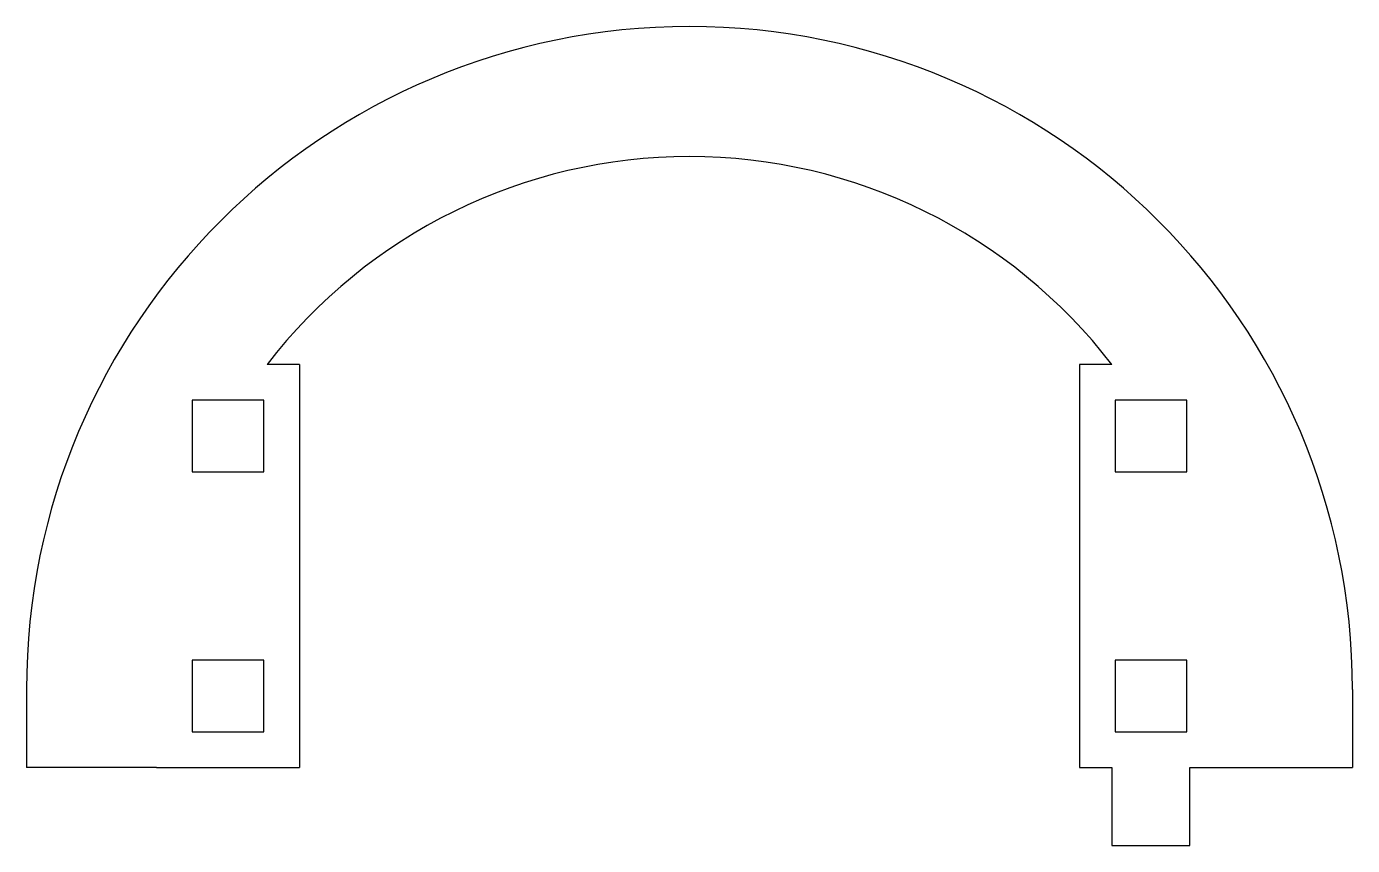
# Model space of a CAD drawing. Header units: millimetres. Extents: x 3357 to 3459, y 1705 to 1768.
import ezdxf

# ---------------------------------------------------------------- set-up
doc = ezdxf.new("R2010")
doc.units = ezdxf.units.MM

msp = doc.modelspace()

# ---------------------------------------------------------------- linework, layer by layer
for p, q in [((3378.03, 1741.99), (3378.03, 1710.99)), ((3438.03, 1741.99), (3438.03, 1710.99)), ((3357.03, 1716.99), (3357.03, 1710.99)), ((3459.03, 1716.99), (3459.03, 1710.99)), ((3367.03, 1710.99), (3357.03, 1710.99)), ((3446.53, 1710.99), (3459.03, 1710.99))]:
    msp.add_line(p, q)
for points in [[(3378.03, 1741.99), (3375.54, 1741.99)], [(3440.53, 1741.99), (3438.03, 1741.99)], [(3367.03, 1710.99), (3378.03, 1710.99)], [(3438.03, 1710.99), (3440.53, 1710.99)], [(3440.53, 1710.99), (3440.53, 1704.99), (3446.53, 1704.99), (3446.53, 1710.99)]]:
    msp.add_lwpolyline(points)
for points in [[(3375.28, 1739.24), (3369.78, 1739.24), (3369.78, 1733.74), (3375.28, 1733.74)], [(3446.28, 1739.24), (3440.78, 1739.24), (3440.78, 1733.74), (3446.28, 1733.74)], [(3375.28, 1719.24), (3369.78, 1719.24), (3369.78, 1713.74), (3375.28, 1713.74)], [(3446.28, 1719.24), (3440.78, 1719.24), (3440.78, 1713.74), (3446.28, 1713.74)]]:
    msp.add_lwpolyline(points, close=True)
for radius, start, end in [(51, 0, 180), (41, 37.5719, 142.4281)]:
    msp.add_arc((3408.03, 1716.99), radius, start, end)

doc.saveas('drawing.dxf')
